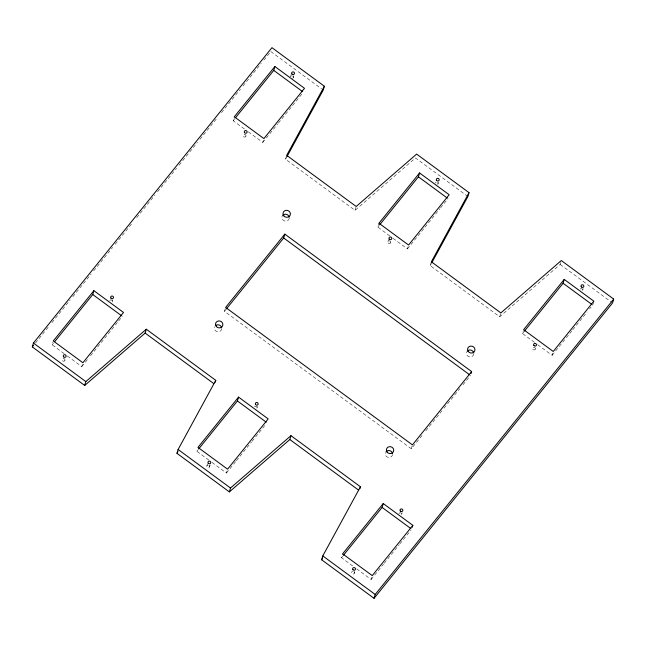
<?xml version="1.0" encoding="UTF-8"?>
<svg xmlns="http://www.w3.org/2000/svg" width="646" height="646" viewBox="0 0 646 646"><rect width="100%" height="100%" fill="white"/><g stroke="black" fill="none" stroke-linecap="round" stroke-linejoin="round"><path stroke-width="0.48" stroke-dasharray="3.23 2.42" d="M64.156 353.645L52.148 344.811L53.004 341.912M64.891 360.436A1.429 1.332 16.4 0 0 63.365 358.562A1.429 1.332 16.4 0 0 62.46 360.694A1.429 1.332 16.4 0 0 64.891 360.436L65.464 358.506M67.362 356.003L81.767 366.605L82.906 362.737M112.259 301.779L112.832 299.849M244.358 128.909L233.149 120.665L234.288 116.797M245.892 136.29A1.429 1.332 16.4 0 0 244.366 134.416A1.429 1.332 16.4 0 0 243.461 136.548A1.429 1.332 16.4 0 0 245.892 136.29L246.465 134.352M248.363 131.857L262.769 142.451L263.625 139.552M291.193 74.621L290.619 76.559A1.429 1.332 16.4 0 1 291.378 75.84M422.008 435.493L411.3 448.752L224.477 311.307L225.615 307.439M293.26 77.633L293.833 75.695M208.828 460.089L196.82 451.255L197.393 449.317M467.89 196.521L415.491 157.971L355.042 210.338L285.548 159.215L286.687 155.347M206.93 465.798L207.495 463.86M209.57 466.872L210.136 464.942M212.033 462.439L226.439 473.042L227.578 469.174M256.93 408.215L257.504 406.286M355.042 210.338L356.18 206.47M389.829 235.935L377.821 227.101L378.96 223.233M387.931 241.652L388.496 239.714M390.572 242.726A1.429 1.332 16.4 0 0 389.037 240.853A1.429 1.332 16.4 0 0 388.141 242.985A1.429 1.332 16.4 0 0 390.572 242.726L391.137 240.788M393.034 238.293L407.44 248.896L408.579 245.028M437.931 184.07L438.505 182.14M352.7 565.936L341.492 557.692L342.63 553.824M560.728 262.478L560.163 264.408L499.713 316.782L430.228 265.651L431.367 261.783M354.242 573.317L354.807 571.379M356.705 568.876L371.111 579.478L371.967 576.579M411.3 448.752L412.156 445.853M401.602 514.66L402.175 512.722M499.713 316.782L500.852 312.914M534.5 342.372L522.493 333.538L523.349 330.639M535.243 349.163A1.429 1.332 16.4 0 0 533.717 347.29A1.429 1.332 16.4 0 0 532.813 349.421A1.429 1.332 16.4 0 0 535.243 349.163L535.809 347.233M537.706 344.73L552.112 355.332L552.968 352.433M582.603 290.506L583.177 288.576M593.569 302.15L592.713 305.057L589.588 308.925M285.548 159.215L286.517 157.446M430.228 265.651L431.189 263.883M35.465 342.986L48.119 327.32M51.914 322.62L70.261 299.897M72.788 296.764L91.134 274.041M93.67 270.908L112.646 247.402M115.182 244.269L132.89 222.329M136.694 217.629L155.04 194.914M157.567 191.773L176.552 168.275M179.079 165.142L197.426 142.419M199.953 139.286L217.67 117.346M221.465 112.646L240.449 89.14M242.977 86.007L261.323 63.284M263.859 60.151L270.181 52.318M52.148 344.811L53.4 343.268M233.149 120.665L235.023 118.347M81.767 366.605L88.009 358.869M90.513 355.776L117.992 321.74M118.622 320.965L122.369 316.33M262.769 142.451L277.756 123.895M278.386 123.12L302.74 92.951M224.477 311.307L225.737 309.749M196.82 451.255L198.072 449.705M377.821 227.101L379.073 225.559M226.439 473.042L235.806 461.438M236.436 460.663L251.423 442.106M252.045 441.331L265.789 424.309M407.44 248.896L424.309 228.006M424.931 227.239L439.918 208.674M440.548 207.899L448.041 198.613M425.787 430.817L443.422 408.975M444.052 408.199L459.799 388.698M462.948 384.798L470.506 375.439M341.492 557.692L342.743 556.141M522.493 333.538L523.745 331.996M371.111 579.478L383.603 564.006M384.233 563.239L399.22 544.675M399.842 543.9L411.09 529.978M552.112 355.332L572.098 330.582M572.727 329.807L587.093 312.018M270.811 51.535L321.603 88.898M560.163 264.408L611.754 302.368M580.148 289.133A1.429 1.332 16.4 0 1 582.135 288.923A1.429 1.332 16.4 0 1 582.426 290.805M353.766 571.726A1.429 1.332 16.4 0 1 353.806 573.858A1.429 1.332 16.4 0 1 351.618 573.26A1.429 1.332 16.4 0 1 352.716 571.444M398.97 513.578A1.429 1.332 16.4 0 1 401.134 513.069A1.429 1.332 16.4 0 1 401.166 515.201M437.463 182.487A1.429 1.332 16.4 0 1 437.754 184.368M435.291 182.996A1.429 1.332 16.4 0 1 436.05 182.285M254.476 406.843A1.429 1.332 16.4 0 1 256.462 406.633A1.429 1.332 16.4 0 1 256.753 408.522M208.771 465.104A1.429 1.332 16.4 0 1 209.385 467.171A1.429 1.332 16.4 0 1 207.14 467.131A1.429 1.332 16.4 0 1 207.681 465.088M109.804 300.406A1.429 1.332 16.4 0 1 111.782 300.196A1.429 1.332 16.4 0 1 112.081 302.078M292.46 75.865A1.429 1.332 16.4 0 1 292.501 78.344M289.23 218.195A3.706 3.464 16.4 0 1 284.668 221.021A3.706 3.464 16.4 0 1 282.14 216.265M221.707 328.806A3.706 3.464 16.4 0 1 217.145 331.624A3.706 3.464 16.4 0 1 214.609 326.876M392.574 454.518A3.706 3.464 16.4 0 1 388.012 457.344A3.706 3.464 16.4 0 1 385.484 452.588M473.776 353.968A3.706 3.464 16.4 0 1 469.214 356.786A3.706 3.464 16.4 0 1 466.678 352.038"/><path stroke-width="0.97" d="M215.207 382.279L215.772 380.349L146.287 329.218L145.148 333.086L84.699 385.46L32.3 346.91L33.439 343.042L271.95 47.667L324.357 86.217L323.218 90.085L287.002 156.558M54.652 341.718L92.749 294.536L93.888 290.668L123.507 312.462L82.906 362.737L53.287 340.943L93.888 290.668M84.699 385.46L85.837 381.592L146.287 329.218M235.645 117.572L273.751 70.39L274.889 66.522L304.508 88.308L263.907 138.583L234.288 116.797L274.889 66.522M359.879 488.715L360.452 486.785L290.958 435.662L289.82 439.53L229.37 491.897L176.972 453.347L178.11 449.479L215.772 380.349M226.366 308.966L283.683 237.986L284.821 234.118L471.645 371.571L471.071 373.501M198.693 448.93L237.421 400.972L238.56 397.104L268.179 418.899L227.578 469.174L197.959 447.387L238.56 397.104M229.37 491.897L230.509 488.029L290.958 435.662M379.695 224.784L418.422 176.826L419.561 172.958L449.18 194.745L408.579 245.028L378.96 223.233L419.561 172.958M324.357 86.217L286.687 155.347L356.18 206.47L416.63 154.103L469.028 192.653L431.367 261.783L500.852 312.914L561.301 260.54L613.7 299.09L612.561 302.958L374.05 598.333L321.643 559.783L322.782 555.915L360.452 486.785M469.028 192.653L467.89 196.521L431.673 262.995M343.365 555.366L382.093 507.417L383.231 503.549L412.851 525.335L412.277 527.273M374.05 598.333L375.189 594.465L613.7 299.09M524.366 331.22L563.094 283.263L564.233 279.395L593.852 301.189L553.251 351.464L523.631 329.67L564.233 279.395M176.972 453.347L177.941 451.57M321.643 559.783L322.612 558.007M32.3 346.91L33.568 345.344M284.821 234.118L225.615 307.439L412.439 444.884L471.645 371.571M383.231 503.549L342.63 553.824L372.249 575.61L412.851 525.335M273.751 70.39L302.562 91.587M418.422 176.826L447.242 198.031M563.094 283.263L591.914 304.468M283.683 237.986L469.69 374.841M92.749 294.536L121.569 315.741M145.148 333.086L213.826 383.619M237.421 400.972L266.241 422.177M289.82 439.53L358.506 490.056M382.093 507.417L410.913 528.614M33.439 343.042L85.837 381.592M178.11 449.479L230.509 488.029M322.782 555.915L375.189 594.465M282.601 215.489A3.706 3.464 16.4 0 1 289.214 217.282M215.748 325.471A3.706 3.464 16.4 0 1 221.691 327.893M385.953 451.812A3.706 3.464 16.4 0 1 392.566 453.605M467.147 351.262A3.706 3.464 16.4 0 1 473.76 353.055M533.951 345.553A1.429 1.332 16.4 0 0 536.382 345.295A1.429 1.332 16.4 0 0 534.856 343.422A1.429 1.332 16.4 0 0 533.951 345.553M581.311 286.897A1.429 1.332 16.4 0 0 583.742 286.638A1.429 1.332 16.4 0 0 582.216 284.765A1.429 1.332 16.4 0 0 581.311 286.897M400.31 511.043A1.429 1.332 16.4 0 0 402.741 510.792A1.429 1.332 16.4 0 0 401.214 508.919A1.429 1.332 16.4 0 0 400.31 511.043M352.95 569.699A1.429 1.332 16.4 0 0 355.381 569.441A1.429 1.332 16.4 0 0 353.855 567.576A1.429 1.332 16.4 0 0 352.95 569.699M255.638 404.606A1.429 1.332 16.4 0 0 258.069 404.348A1.429 1.332 16.4 0 0 256.543 402.482A1.429 1.332 16.4 0 0 255.638 404.606M208.278 463.263A1.429 1.332 16.4 0 0 210.709 463.004A1.429 1.332 16.4 0 0 209.183 461.139A1.429 1.332 16.4 0 0 208.278 463.263M110.967 298.169A1.429 1.332 16.4 0 0 113.397 297.911A1.429 1.332 16.4 0 0 111.871 296.038A1.429 1.332 16.4 0 0 110.967 298.169M63.599 356.826A1.429 1.332 16.4 0 0 66.029 356.568A1.429 1.332 16.4 0 0 64.503 354.694A1.429 1.332 16.4 0 0 63.599 356.826M291.968 74.024A1.429 1.332 16.4 0 0 294.398 73.765A1.429 1.332 16.4 0 0 292.872 71.892A1.429 1.332 16.4 0 0 291.968 74.024M244.6 132.672A1.429 1.332 16.4 0 0 247.03 132.422A1.429 1.332 16.4 0 0 245.504 130.549A1.429 1.332 16.4 0 0 244.6 132.672M436.639 180.46A1.429 1.332 16.4 0 0 439.07 180.202A1.429 1.332 16.4 0 0 437.544 178.328A1.429 1.332 16.4 0 0 436.639 180.46M389.272 239.117A1.429 1.332 16.4 0 0 391.71 238.859A1.429 1.332 16.4 0 0 390.176 236.985A1.429 1.332 16.4 0 0 389.272 239.117M387.164 452.192A3.706 3.464 16.4 0 0 393.479 451.522A3.706 3.464 16.4 0 0 389.514 446.661A3.706 3.464 16.4 0 0 387.164 452.192M468.358 351.634A3.706 3.464 16.4 0 0 474.681 350.972A3.706 3.464 16.4 0 0 470.708 346.103A3.706 3.464 16.4 0 0 468.358 351.634M216.289 326.472A3.706 3.464 16.4 0 0 222.612 325.81A3.706 3.464 16.4 0 0 218.639 320.941A3.706 3.464 16.4 0 0 216.289 326.472M283.812 215.869A3.706 3.464 16.4 0 0 290.135 215.199A3.706 3.464 16.4 0 0 286.162 210.33A3.706 3.464 16.4 0 0 283.812 215.869"/></g></svg>
